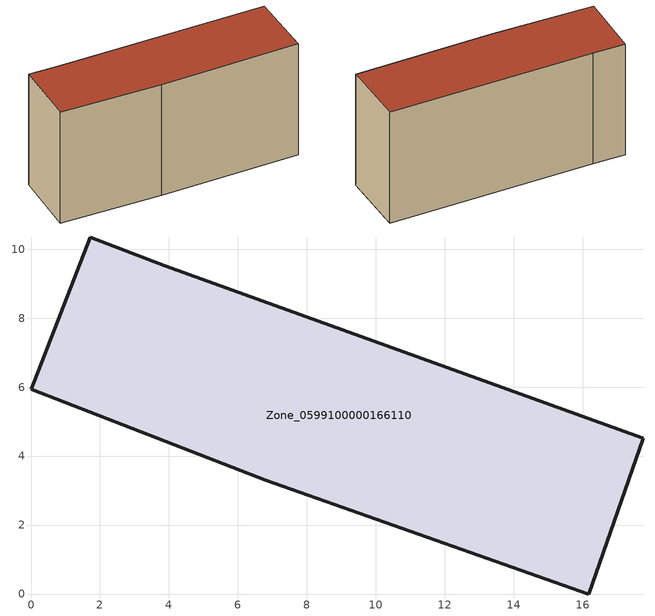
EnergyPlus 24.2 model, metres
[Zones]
Zone_0599100000166110
 floor ground (C_G): 6.8,3.3 0,5.94 1.72,10.35 3.88,9.52 17.76,4.52 16.18,0 z0
 wall outside (C_F): 0,5.94 6.8,3.3 16.18,0 17.76,4.52 3.88,9.52 1.72,10.35 0,5.94 z0:8.77
 roof outside (C_R): 17.76,4.52 3.88,9.52 1.72,10.35 0,5.94 6.8,3.3 16.18,0 z8.77
[BUILDING]
Pand.0599100000166110: North Axis=0; Terrain=City; Loads Convergence Tolerance Value=0.04; Temperature Convergence Tolerance Value=0.4; Solar Distribution=FullExterior; Maximum Number of Warmup Days=25; Minimum Number of Warmup Days=1
[Site:Location]
Rotterdam.The.Hague.AP_ZH_NLD Design_Conditions: Latitude=51.96; Longitude=4.45; Time Zone=1; Elevation=-4.5
[SITE:GROUNDTEMPERATURE:BUILDINGSURFACE]
18, 18, 18, 18, 18, 18, 18, 18, 18, 18, 18, 18
[MATERIAL] Thermal Absorptance=0.9; Solar Absorptance=0.7; Visible Absorptance=0.7
Name | Roughness | Thickness | Conductivity | Density | Specific Heat
G.TI.1946 | MediumSmooth | 0.15 | 1 | 540 | 1210
F.TI.1946 | Rough | 0.3 | 0.857143 | 1920 | 840
R.TI.1946 | MediumRough | 0.2 | 0.1 | 1500 | 1000
[CONSTRUCTION]
C_G: G.TI.1946
C_F: F.TI.1946
C_R: R.TI.1946
[ZONE]
Zone_0599100000166110: Type=1; Multiplier=1; Ceiling Height=Autocalculate; Volume=Autocalculate; Floor Area=autocalculate; Part of Total Floor Area=Yes
[ZONEINFILTRATION:DESIGNFLOWRATE]
Infil_Zone_0599100000166110: Zone or ZoneList or Space or SpaceList=Zone_0599100000166110; Schedule=AlwaysOn; Design Flow Rate Calculation Method=Flow/Area; Flow Rate per Floor Area=0.003; Constant Term Coefficient=1; Temperature Term Coefficient=0; Velocity Term Coefficient=0; Velocity Squared Term Coefficient=0
[HVACTEMPLATE:ZONE:IDEALLOADSAIRSYSTEM]
Zone_0599100000166110: Maximum Heating Supply Air Temperature=50; Minimum Cooling Supply Air Temperature=13; Maximum Heating Supply Air Humidity Ratio=0.0156; Minimum Cooling Supply Air Humidity Ratio=0.0077; Heating Limit=NoLimit; Cooling Limit=NoLimit; Dehumidification Control Type=ConstantSensibleHeatRatio; Cooling Sensible Heat Ratio=0.7; Dehumidification Setpoint=60; Humidification Control Type=None; Humidification Setpoint=30; Outdoor Air Method=None; Outdoor Air Flow Rate per Person=0.00944; Outdoor Air Flow Rate per Zone Floor Area=0; Outdoor Air Flow Rate per Zone=0; Demand Controlled Ventilation Type=None; Outdoor Air Economizer Type=NoEconomizer; Heat Recovery Type=None; Sensible Heat Recovery Effectiveness=0.7; Latent Heat Recovery Effectiveness=0.65
[ZONECONTROL:THERMOSTAT]
ThermostatControl_Zone_0599100000166110: Zone or ZoneList=Zone_0599100000166110; Control Type Schedule=DualSetpointControlType; Control 1=Thermostat_Zone_0599100000166110; Temperature Difference Between Cutout And Setpoint=0
[THERMOSTATSETPOINT:DUALSETPOINT]
Thermostat_Zone_0599100000166110: Heating Setpoint Temperature Schedule=HeatingSetpoint_Zone_0599100000166110; Cooling Setpoint Temperature Schedule=CoolingSetpoint_Zone_0599100000166110
[SCHEDULE:COMPACT]
HeatingSetpoint_Zone_0599100000166110: Through: 12/31, For: AllDays, Until: 24:00, 21
CoolingSetpoint_Zone_0599100000166110: Through: 12/31, For: AllDays, Until: 24:00, 24
DualSetpointControlType: Through: 12/31, For: AllDays, Until: 24:00, 4
AlwaysOn: Through: 12/31, For: AllDays, Until: 24:00, 1
